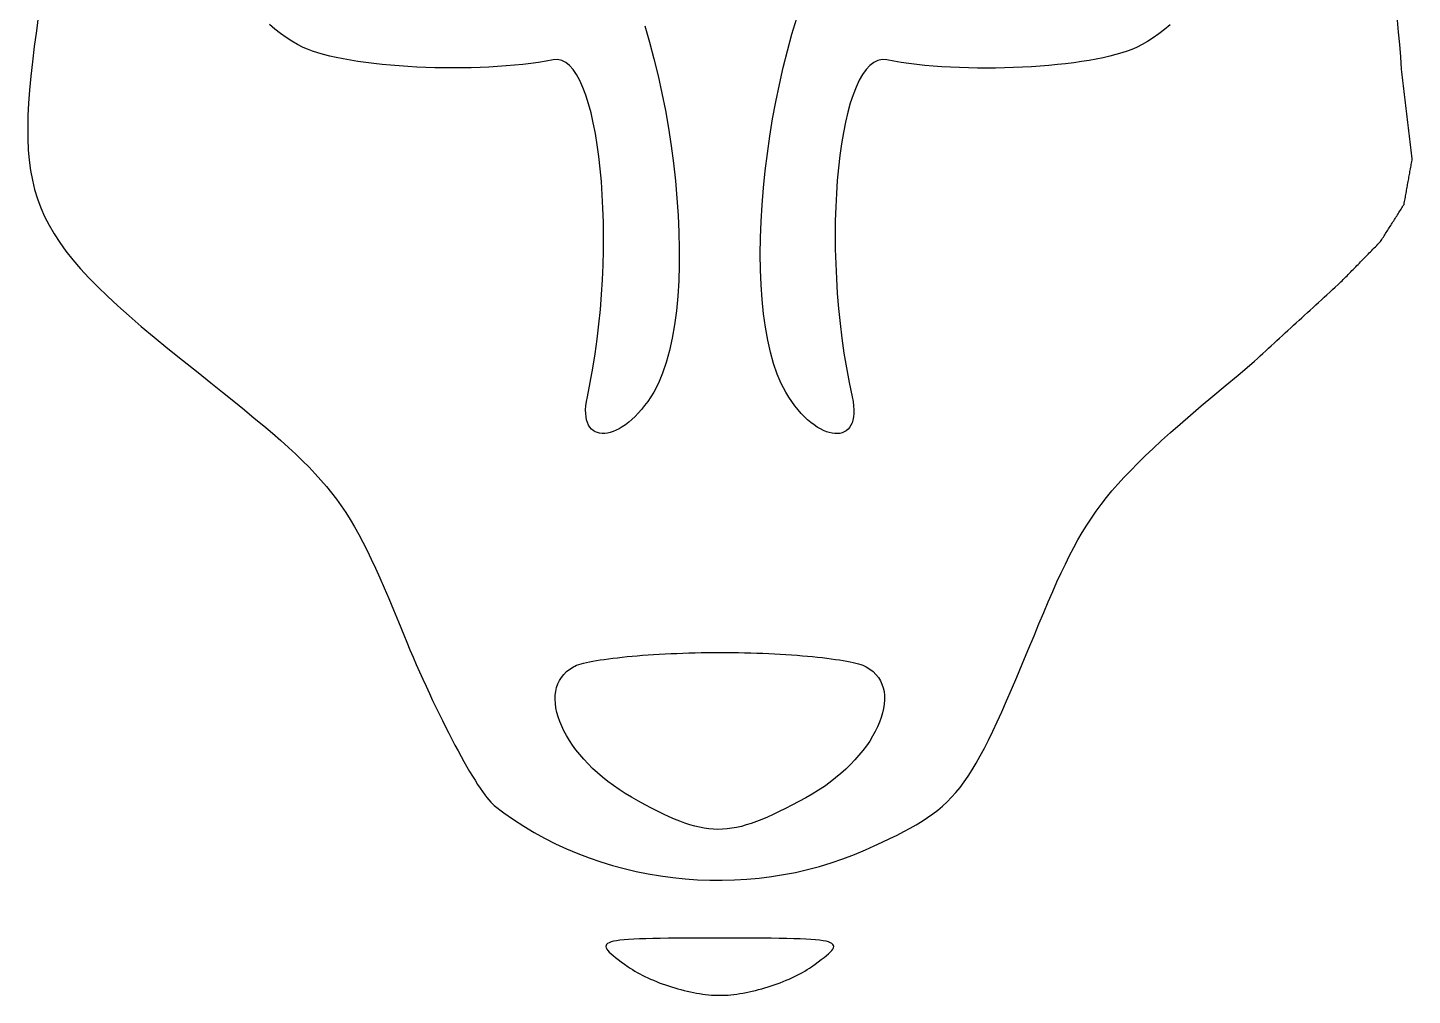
# Model space of a CAD drawing. Extents: x 36.6 to 80.1, y 112.1 to 175.2.
# Drawn here: x 36.63 to 80.12, y 112.13 to 142.52 of the extents above; entities that cross this region are included whole.
import ezdxf

# ---------------------------------------------------------------- set-up
doc = ezdxf.new("R2010")
doc.units = 0
doc.layers.add('Silkscreen', color=7, linetype='CONTINUOUS')

msp = doc.modelspace()

# ---------------------------------------------------------------- linework, layer by layer
at = {"layer": 'Silkscreen', "color": 7}
for points in [[(36.970275, 142.94553), (36.899055, 142.42576), (36.833525, 141.92372), (36.775775, 141.44655), (36.726475, 140.99285), (36.686295, 140.5612), (36.655895, 140.15018), (36.635945, 139.75838), (36.627045, 139.38439), (36.630045, 139.02679), (36.645465, 138.68417), (36.674015, 138.35512), (36.716355, 138.03821), (36.773165, 137.73203), (36.845105, 137.43519), (36.932855, 137.14624), (37.037075, 136.86379), (37.158442, 136.58641), (37.297621, 136.31271), (37.455278, 136.04125), (37.632087, 135.77063), (37.828714, 135.49943), (38.045827, 135.22624), (38.284098, 134.94964), (38.544194, 134.66823), (38.826784, 134.38057), (39.132538, 134.08527), (39.462125, 133.7809), (39.816213, 133.46606), (40.195473, 133.13932), (40.600571, 132.79928), (41.032178, 132.44453), (41.490963, 132.07363), (41.977594, 131.6852), (42.374572, 131.36943), (42.748836, 131.07034), (43.101397, 130.78665), (43.433268, 130.51707), (43.745462, 130.26029), (44.038992, 130.01503), (44.314869, 129.78001), (44.574107, 129.55393), (44.817719, 129.33551), (45.046715, 129.12345), (45.26211, 128.91645), (45.464915, 128.71324), (45.656145, 128.51251), (45.836809, 128.313), (46.007922, 128.11338), (46.170496, 127.91239), (46.325544, 127.70872), (46.474077, 127.50111), (46.617109, 127.28823), (46.755652, 127.06882), (46.890718, 126.84157), (47.023321, 126.6052), (47.154473, 126.35842), (47.285186, 126.09993), (47.416473, 125.82845), (47.549346, 125.5427), (47.684819, 125.24137), (47.823902, 124.92317), (47.96761, 124.58682), (48.116954, 124.23103), (48.272947, 123.8545), (48.436603, 123.45595), (48.534233, 123.2195), (48.633123, 122.98406), (48.733083, 122.74997), (48.833942, 122.51758), (48.935506, 122.28723), (49.037598, 122.05925), (49.140037, 121.83401), (49.242644, 121.61184), (49.345231, 121.39308), (49.447617, 121.17808), (49.549624, 120.96718), (49.651062, 120.76073), (49.751752, 120.55905), (49.851512, 120.36252), (49.950162, 120.17147), (50.047522, 119.98622), (50.143402, 119.80715), (50.237622, 119.63457), (50.330012, 119.46885), (50.420362, 119.31033), (50.508512, 119.15934), (50.594282, 119.01623), (50.677482, 118.88134), (50.757932, 118.75504), (50.835442, 118.63762), (50.909842, 118.52948), (50.980942, 118.43098), (51.048552, 118.34238), (51.112502, 118.26408), (51.172612, 118.19648), (51.228692, 118.13978), (51.280562, 118.09438), (51.579891, 117.86518), (51.888307, 117.64739), (52.205322, 117.44106), (52.530447, 117.24624), (52.863197, 117.06301), (53.20308, 116.89141), (53.549613, 116.73151), (53.902306, 116.58334), (54.260671, 116.44701), (54.62422, 116.32252), (54.992467, 116.20997), (55.364922, 116.10943), (55.741099, 116.02093), (56.120509, 115.94453), (56.502667, 115.88023), (56.887082, 115.82813), (57.273267, 115.78833), (57.660735, 115.76093), (58.048999, 115.74583), (58.437569, 115.74383), (58.82596, 115.75283), (59.213683, 115.77523), (59.600248, 115.81033), (59.985172, 115.85803), (60.367963, 115.91853), (60.748135, 115.99173), (61.125201, 116.07783), (61.498672, 116.17693), (61.868061, 116.28895), (62.23288, 116.41399), (62.592641, 116.55213), (62.946856, 116.70341), (63.21455, 116.82447), (63.46741, 116.94081), (63.706259, 117.05349), (63.931919, 117.16355), (64.145213, 117.27202), (64.346966, 117.37998), (64.537997, 117.48844), (64.719131, 117.59847), (64.89119, 117.7111), (65.054997, 117.82737), (65.211375, 117.94834), (65.361147, 118.07504), (65.505133, 118.20854), (65.644159, 118.34986), (65.779047, 118.50006), (65.910619, 118.66017), (66.039698, 118.83124), (66.167105, 119.01433), (66.293667, 119.21047), (66.420202, 119.4207), (66.547536, 119.64609), (66.676489, 119.88766), (66.807886, 120.14647), (66.942549, 120.42356), (67.081301, 120.71996), (67.224965, 121.03674), (67.374362, 121.37493), (67.530315, 121.73558), (67.693649, 122.11973), (67.865184, 122.52843), (68.045745, 122.96273), (68.236153, 123.42366), (68.391252, 123.79841), (68.539796, 124.15329), (68.682821, 124.4896), (68.82136, 124.80862), (68.956446, 125.11167), (69.089113, 125.40001), (69.220396, 125.67496), (69.351326, 125.93778), (69.48294, 126.18979), (69.616267, 126.43226), (69.752344, 126.6665), (69.892205, 126.89378), (70.036881, 127.11542), (70.187408, 127.33269), (70.344818, 127.54689), (70.510145, 127.75931), (70.684423, 127.97124), (70.868686, 128.18398), (71.063967, 128.39881), (71.2713, 128.61703), (71.491718, 128.83992), (71.726255, 129.06879), (71.975945, 129.30491), (72.241822, 129.54959), (72.524918, 129.80412), (72.826266, 130.06978), (73.146903, 130.34787), (73.48786, 130.63969), (73.850172, 130.94651), (74.234871, 131.26963), (74.642992, 131.61035), (75.075568, 131.96996), (75.162948, 132.05006), (75.250328, 132.13016), (75.337708, 132.21026), (75.425088, 132.29036), (75.512468, 132.37046), (75.599848, 132.45056), (75.687228, 132.53066), (75.774608, 132.61076), (75.861988, 132.69086), (75.949368, 132.77096), (76.036748, 132.85106), (76.124128, 132.93116), (76.211508, 133.01126), (76.298888, 133.09136), (76.386268, 133.17146), (76.473648, 133.25156), (76.561028, 133.33166), (76.648408, 133.41176), (76.735788, 133.49186), (76.823168, 133.57196), (76.910548, 133.65206), (76.997928, 133.73216), (77.085308, 133.81226), (77.172688, 133.89236), (77.260068, 133.97246), (77.347448, 134.05256), (77.434828, 134.13266), (77.522208, 134.21276), (77.609588, 134.29286), (77.696968, 134.37296), (77.784348, 134.45306), (77.871728, 134.53316), (77.910588, 134.57266), (77.949448, 134.61226), (77.988308, 134.65186), (78.027168, 134.69136), (78.066028, 134.73096), (78.104888, 134.77056), (78.143748, 134.81006), (78.182608, 134.84966), (78.221468, 134.88926), (78.260328, 134.92876), (78.299188, 134.96836), (78.338048, 135.00796), (78.376908, 135.04746), (78.415768, 135.08706), (78.454628, 135.12666), (78.493488, 135.16616), (78.532348, 135.20576), (78.571208, 135.24536), (78.610068, 135.28486), (78.648928, 135.32446), (78.687788, 135.36396), (78.726648, 135.40356), (78.765508, 135.44316), (78.804368, 135.48266), (78.843228, 135.52216), (78.882088, 135.56176), (78.920948, 135.60126), (78.959808, 135.64086), (78.998668, 135.68046), (79.037528, 135.71996), (79.076388, 135.75956), (79.115248, 135.79916), (79.138448, 135.83566), (79.161658, 135.87216), (79.184858, 135.90866), (79.208068, 135.94516), (79.231268, 135.98166), (79.254468, 136.01816), (79.277668, 136.05466), (79.300878, 136.09116), (79.324078, 136.12766), (79.347288, 136.16416), (79.370488, 136.20066), (79.393698, 136.23716), (79.416898, 136.27366), (79.440098, 136.31016), (79.463298, 136.34666), (79.486498, 136.38316), (79.509698, 136.41966), (79.532908, 136.45616), (79.556108, 136.49266), (79.579318, 136.52916), (79.602518, 136.56566), (79.625728, 136.60216), (79.648928, 136.63866), (79.672128, 136.67516), (79.695338, 136.71166), (79.718538, 136.74816), (79.741748, 136.78466), (79.764948, 136.82116), (79.788158, 136.85766), (79.811358, 136.89416), (79.834558, 136.93066), (79.857758, 136.96716), (79.865858, 137.01206), (79.873958, 137.05696), (79.882058, 137.10186), (79.890158, 137.14676), (79.898258, 137.19166), (79.906358, 137.23656), (79.914458, 137.28146), (79.922558, 137.32636), (79.930658, 137.37126), (79.938758, 137.41616), (79.946858, 137.46106), (79.954958, 137.50596), (79.963058, 137.55086), (79.971158, 137.59576), (79.979258, 137.64066), (79.987358, 137.68556), (79.995458, 137.73046), (80.003558, 137.77536), (80.011658, 137.82026), (80.019758, 137.86516), (80.027858, 137.91006), (80.035958, 137.95496), (80.044058, 137.99986), (80.052158, 138.04476), (80.060258, 138.08966), (80.068358, 138.13456), (80.076458, 138.17946), (80.084558, 138.22436), (80.092658, 138.26926), (80.100758, 138.31416), (80.108858, 138.35906), (80.116958, 138.40396), (80.106418, 138.49186), (80.095878, 138.57976), (80.085338, 138.66766), (80.074798, 138.75556), (80.064258, 138.84346), (80.053718, 138.93136), (80.043178, 139.01926), (80.032638, 139.10716), (80.022098, 139.19506), (80.011558, 139.28296), (80.001018, 139.37086), (79.990478, 139.45876), (79.979938, 139.54666), (79.969398, 139.63456), (79.958858, 139.72246), (79.948318, 139.81036), (79.937778, 139.89826), (79.927238, 139.98616), (79.916698, 140.07406), (79.906158, 140.16196), (79.895618, 140.24986), (79.885078, 140.33776), (79.874538, 140.42566), (79.863998, 140.51356), (79.853458, 140.60146), (79.842918, 140.68936), (79.832378, 140.77726), (79.821838, 140.86516), (79.811298, 140.95306), (79.800758, 141.04096), (79.790218, 141.12886), (79.779678, 141.21676), (79.752088, 141.60654), (79.721438, 141.99347), (79.687808, 142.37711), (79.651308, 142.75701)], [(72.506519, 142.61038), (72.333119, 142.46454), (72.158116, 142.32868), (71.981869, 142.20339), (71.804737, 142.08924), (71.62708, 141.98681), (71.449255, 141.89671), (71.311004, 141.83651), (71.157502, 141.77911), (70.989582, 141.72441), (70.808082, 141.67241), (70.613839, 141.62321), (70.407688, 141.57681), (70.190466, 141.53341), (69.963007, 141.49281), (69.72615, 141.45521), (69.480731, 141.42061), (69.227584, 141.38911), (68.967547, 141.36061), (68.701456, 141.33531), (68.430147, 141.31321), (68.154455, 141.29431), (67.875219, 141.27871), (67.593273, 141.26641), (67.309453, 141.25741), (67.024596, 141.25241), (66.73954, 141.25041), (66.455117, 141.25141), (66.172167, 141.25641), (65.891524, 141.26441), (65.614026, 141.27631), (65.340507, 141.29181), (65.071805, 141.31101), (64.808755, 141.33391), (64.552195, 141.36061), (64.302958, 141.39111), (64.061884, 141.42541), (63.829807, 141.46361), (63.607563, 141.50571), (63.467265, 141.51621), (63.332369, 141.49051), (63.203019, 141.42991), (63.079363, 141.33601), (62.961546, 141.21014), (62.849715, 141.05372), (62.744014, 140.8682), (62.644584, 140.655), (62.551584, 140.41552), (62.465154, 140.15119), (62.385434, 139.86344), (62.312574, 139.55367), (62.246724, 139.22333), (62.188024, 138.87381), (62.136634, 138.50655), (62.092684, 138.12297), (62.056314, 137.72448), (62.027694, 137.3125), (62.006954, 136.88846), (61.994234, 136.45378), (61.989734, 136.0099), (61.993534, 135.55819), (62.005774, 135.10012), (62.026624, 134.63708), (62.056244, 134.1705), (62.094764, 133.70181), (62.142334, 133.23242), (62.199104, 132.76375), (62.265214, 132.29723), (62.340814, 131.83427), (62.426044, 131.3763), (62.521054, 130.92473), (62.549524, 130.77843), (62.567704, 130.64215), (62.576004, 130.51585), (62.574804, 130.39952), (62.564684, 130.29313), (62.545934, 130.19663), (62.519024, 130.11003), (62.484374, 130.03333), (62.442414, 129.96643), (62.393564, 129.90933), (62.338254, 129.86193), (62.276904, 129.82433), (62.209944, 129.79633), (62.137804, 129.77803), (62.060904, 129.77003), (61.979674, 129.77096), (61.894544, 129.78146), (61.805944, 129.80146), (61.714284, 129.83106), (61.620004, 129.87016), (61.523514, 129.91876), (61.425254, 129.97676), (61.325654, 130.04416), (61.225133, 130.12096), (61.124116, 130.20706), (61.023036, 130.30256), (60.922315, 130.40731), (60.822375, 130.52129), (60.723645, 130.6445), (60.626555, 130.7769), (60.531525, 130.91848), (60.438995, 131.06919), (60.296554, 131.33993), (60.168635, 131.64072), (60.055044, 131.9698), (59.955584, 132.32542), (59.870054, 132.70583), (59.798254, 133.10927), (59.740004, 133.53401), (59.695094, 133.97828), (59.663334, 134.44034), (59.644524, 134.91842), (59.638424, 135.41079), (59.644924, 135.91569), (59.663774, 136.43135), (59.694784, 136.95604), (59.737774, 137.48801), (59.792534, 138.02549), (59.858854, 138.56674), (59.936554, 139.11001), (60.025434, 139.65355), (60.125304, 140.1956), (60.235951, 140.7344), (60.357188, 141.26822), (60.488817, 141.7953), (60.630641, 142.31387), (60.782465, 142.82221)], [(56.007803, 142.581), (56.158396, 142.06632), (56.298656, 141.54045), (56.428344, 141.00535), (56.547225, 140.46294), (56.655061, 139.91518), (56.751621, 139.36402), (56.836651, 138.81139), (56.909931, 138.25922), (56.971211, 137.70947), (57.020261, 137.16409), (57.056841, 136.625), (57.080721, 136.09415), (57.091661, 135.57351), (57.089461, 135.06498), (57.073801, 134.57053), (57.044481, 134.09209), (57.001271, 133.6316), (56.943931, 133.19102), (56.872221, 132.77227), (56.785901, 132.37732), (56.684747, 132.0081), (56.568516, 131.66654), (56.43697, 131.35459), (56.28987, 131.07421), (56.19734, 130.92348), (56.10233, 130.78191), (56.00526, 130.6495), (55.90657, 130.52629), (55.80668, 130.41232), (55.706011, 130.30757), (55.604984, 130.21217), (55.504031, 130.12607), (55.403573, 130.04937), (55.304033, 129.98197), (55.205843, 129.92397), (55.109413, 129.87537), (55.015173, 129.83627), (54.923553, 129.80667), (54.834973, 129.78667), (54.749853, 129.77617), (54.668623, 129.77523), (54.591703, 129.78323), (54.519533, 129.80153), (54.452523, 129.82943), (54.391103, 129.86713), (54.335693, 129.91453), (54.286713, 129.97163), (54.244593, 130.03853), (54.209763, 130.11533), (54.182643, 130.20193), (54.163653, 130.29843), (54.153223, 130.40481), (54.151723, 130.52113), (54.159723, 130.6474), (54.177513, 130.78367), (54.205553, 130.92995), (54.297403, 131.37327), (54.379683, 131.82396), (54.452533, 132.28056), (54.516113, 132.7416), (54.570563, 133.20563), (54.616033, 133.67118), (54.652673, 134.13678), (54.680633, 134.60096), (54.700053, 135.06227), (54.711083, 135.51925), (54.713883, 135.97042), (54.708583, 136.41432), (54.695343, 136.84948), (54.674323, 137.27445), (54.645653, 137.68776), (54.609483, 138.08795), (54.565973, 138.47354), (54.515263, 138.84309), (54.457503, 139.1951), (54.392843, 139.52814), (54.321423, 139.84074), (54.243413, 140.13142), (54.158943, 140.39873), (54.068163, 140.6412), (53.971223, 140.85737), (53.868267, 141.04575), (53.759454, 141.20492), (53.644927, 141.33338), (53.524834, 141.42968), (53.399325, 141.49238), (53.268547, 141.51998), (53.132649, 141.51098), (52.907877, 141.46898), (52.673538, 141.43078), (52.430456, 141.39658), (52.179454, 141.36608), (51.921355, 141.33938), (51.656985, 141.31648), (51.387166, 141.29728), (51.112722, 141.28178), (50.834478, 141.26988), (50.553258, 141.26188), (50.269884, 141.25688), (49.985181, 141.25588), (49.699974, 141.25788), (49.415084, 141.26288), (49.131336, 141.27188), (48.849555, 141.28418), (48.570565, 141.29978), (48.295187, 141.31868), (48.024248, 141.34078), (47.75857, 141.36608), (47.498978, 141.39438), (47.246295, 141.42588), (47.001344, 141.46048), (46.764951, 141.49798), (46.537938, 141.53858), (46.32113, 141.58198), (46.115351, 141.62838), (45.921423, 141.67758), (45.740172, 141.72958), (45.57242, 141.78438), (45.418992, 141.84178), (45.280711, 141.90198), (45.101837, 141.99258), (44.923256, 142.09554), (44.745321, 142.21014), (44.568385, 142.33586), (44.392801, 142.47214), (44.218923, 142.6184)]]:
    msp.add_lwpolyline(points, dxfattribs=at)
for points in [[(58.365237, 122.89769), (58.560589, 122.8971), (58.755558, 122.8951), (58.949852, 122.8921), (59.143175, 122.8881), (59.335232, 122.8831), (59.525728, 122.8771), (59.714367, 122.8701), (59.900856, 122.8621), (60.084899, 122.8531), (60.266201, 122.8441), (60.444467, 122.8332), (60.619401, 122.8214), (60.790711, 122.8089), (60.958098, 122.7955), (61.121271, 122.7813), (61.279933, 122.7663), (61.433788, 122.7506), (61.582542, 122.7343), (61.725901, 122.7172), (61.86357, 122.6995), (61.995252, 122.6812), (62.120654, 122.6623), (62.239479, 122.6429), (62.351434, 122.623), (62.456223, 122.6026), (62.553553, 122.5817), (62.643123, 122.5603), (62.724643, 122.5386), (62.797813, 122.5165), (62.862343, 122.4941), (62.917943, 122.4713), (62.964313, 122.4482), (63.079551, 122.3759), (63.181431, 122.2954), (63.270171, 122.2072), (63.345971, 122.1117), (63.409041, 122.00938), (63.459601, 121.90072), (63.497851, 121.78616), (63.524011, 121.66615), (63.538281, 121.54114), (63.540881, 121.41159), (63.531981, 121.27796), (63.511841, 121.14069), (63.480661, 121.00025), (63.438631, 120.85709), (63.385981, 120.71165), (63.322911, 120.56442), (63.249631, 120.41581), (63.166351, 120.26632), (63.073281, 120.11638), (62.970631, 119.96643), (62.858611, 119.81696), (62.737431, 119.66841), (62.6073, 119.52123), (62.468428, 119.37588), (62.321023, 119.23282), (62.165296, 119.09248), (62.001458, 118.95535), (61.829716, 118.82186), (61.650282, 118.69247), (61.463365, 118.56765), (61.269173, 118.44785), (61.067919, 118.3335), (60.844465, 118.21296), (60.630813, 118.10021), (60.42632, 117.99525), (60.230341, 117.89805), (60.042236, 117.80865), (59.861361, 117.72705), (59.687076, 117.65325), (59.518734, 117.58725), (59.355697, 117.52915), (59.197321, 117.47885), (59.042962, 117.43635), (58.891979, 117.40165), (58.743731, 117.37475), (58.597572, 117.35565), (58.452862, 117.34445), (58.308958, 117.34145), (58.165217, 117.34545), (58.020997, 117.35775), (57.875656, 117.37785), (57.728551, 117.40575), (57.579039, 117.44155), (57.426479, 117.48515), (57.270227, 117.53655), (57.109641, 117.59585), (56.944078, 117.66295), (56.772897, 117.73795), (56.595455, 117.82075), (56.411108, 117.91145), (56.219216, 118.00995), (56.019135, 118.11636), (55.810222, 118.23062), (55.591836, 118.35273), (55.591836, 118.3527), (55.591836, 118.35267), (55.591836, 118.35264), (55.591836, 118.35259), (55.591836, 118.35256), (55.591836, 118.35253), (55.591836, 118.3525), (55.591836, 118.35247), (55.591836, 118.35244), (55.591836, 118.3524), (55.591836, 118.35237), (55.591836, 118.35234), (55.591836, 118.35231), (55.591836, 118.35228), (55.591836, 118.35225), (55.591836, 118.35222), (55.591836, 118.35218), (55.591836, 118.35215), (55.591836, 118.35212), (55.591836, 118.35209), (55.591836, 118.35206), (55.591836, 118.35203), (55.591836, 118.35199), (55.591836, 118.35195), (55.591836, 118.35192), (55.591836, 118.35189), (55.591836, 118.35186), (55.591836, 118.35183), (55.591836, 118.35179), (55.591836, 118.35176), (55.591836, 118.35173), (55.591836, 118.3517), (55.395347, 118.46727), (55.205865, 118.58812), (55.023587, 118.71378), (54.848714, 118.84383), (54.681444, 118.97781), (54.521977, 119.11527), (54.370513, 119.25576), (54.227249, 119.39885), (54.092386, 119.54407), (53.966121, 119.69099), (53.848656, 119.83917), (53.740189, 119.98814), (53.640919, 120.13746), (53.551039, 120.28669), (53.470759, 120.43539), (53.400279, 120.58309), (53.339789, 120.72936), (53.289489, 120.87375), (53.249579, 121.01581), (53.220259, 121.15509), (53.201739, 121.29116), (53.194239, 121.42354), (53.197939, 121.55182), (53.212989, 121.67554), (53.239629, 121.79424), (53.278049, 121.90748), (53.328459, 122.0148), (53.391059, 122.11576), (53.466039, 122.20996), (53.553599, 122.29686), (53.653941, 122.37616), (53.76727, 122.44726), (53.81364, 122.47036), (53.86923, 122.49316), (53.93375, 122.51556), (54.0069, 122.53766), (54.0884, 122.55936), (54.17794, 122.58076), (54.27524, 122.60166), (54.379987, 122.62206), (54.491899, 122.64196), (54.61068, 122.66136), (54.736033, 122.68026), (54.867667, 122.69856), (55.005283, 122.71626), (55.14859, 122.73336), (55.297291, 122.74966), (55.451092, 122.76536), (55.6097, 122.78036), (55.77282, 122.79456), (55.940156, 122.80796), (56.111414, 122.82046), (56.2863, 122.83226), (56.464519, 122.84316), (56.645777, 122.85216), (56.829778, 122.86116), (57.01623, 122.86916), (57.204835, 122.87616), (57.395302, 122.88216), (57.587334, 122.88716), (57.780637, 122.89116), (57.974918, 122.89416), (58.16988, 122.89616), (58.365229, 122.89675), (58.365229, 122.89675), (58.365229, 122.89675), (58.365229, 122.89676), (58.365229, 122.89676), (58.365229, 122.89676), (58.365229, 122.89677), (58.365229, 122.89677), (58.365229, 122.89677), (58.365229, 122.89677), (58.365229, 122.89678), (58.365229, 122.89678), (58.365229, 122.89678), (58.365229, 122.89679), (58.365229, 122.89679), (58.365229, 122.89679), (58.365229, 122.89679), (58.365229, 122.8968), (58.365229, 122.8968), (58.365229, 122.8968), (58.365229, 122.89681), (58.365229, 122.89681), (58.365229, 122.89681), (58.365229, 122.89681), (58.365229, 122.89683), (58.365229, 122.89683), (58.365229, 122.89683), (58.365229, 122.89684), (58.365229, 122.89684), (58.365229, 122.89684), (58.365229, 122.89684), (58.365229, 122.89685)], [(58.365237, 113.92396), (57.998488, 113.92386), (57.654462, 113.92348), (57.332674, 113.92267), (57.032635, 113.92167), (56.75386, 113.91967), (56.495861, 113.91667), (56.258152, 113.91267), (56.040244, 113.90767), (55.841651, 113.90167), (55.661886, 113.89367), (55.500463, 113.88467), (55.356894, 113.87307), (55.230691, 113.85947), (55.121368, 113.84377), (55.028438, 113.82587), (54.951418, 113.80557), (54.889808, 113.78267), (54.843138, 113.75707), (54.810918, 113.72847), (54.792648, 113.69697), (54.787848, 113.66227), (54.796048, 113.62427), (54.816718, 113.58277), (54.849408, 113.53767), (54.893628, 113.48877), (54.948878, 113.43587), (55.014678, 113.37897), (55.090538, 113.31787), (55.175968, 113.25237), (55.270498, 113.18227), (55.373622, 113.10747), (55.484857, 113.02777), (55.551577, 112.98177), (55.621647, 112.93627), (55.694877, 112.89137), (55.771087, 112.84717), (55.850087, 112.80377), (55.931707, 112.76117), (56.015747, 112.71947), (56.102027, 112.67867), (56.190367, 112.63887), (56.280587, 112.60007), (56.372487, 112.56247), (56.465887, 112.52597), (56.560617, 112.49067), (56.656467, 112.45667), (56.753267, 112.42397), (56.850837, 112.39267), (56.948987, 112.36287), (57.047527, 112.33457), (57.146277, 112.30777), (57.245057, 112.28267), (57.343677, 112.25927), (57.441957, 112.23757), (57.539707, 112.21767), (57.636747, 112.19957), (57.732887, 112.18347), (57.827947, 112.16927), (57.921747, 112.15717), (58.014087, 112.14667), (58.104797, 112.13867), (58.193687, 112.13367), (58.280577, 112.13067), (58.365277, 112.12967), (58.449967, 112.13067), (58.536847, 112.13367), (58.625737, 112.13867), (58.716447, 112.14667), (58.808787, 112.15717), (58.902587, 112.16927), (58.997647, 112.18347), (59.093787, 112.19957), (59.190827, 112.21767), (59.288577, 112.23757), (59.386857, 112.25927), (59.485477, 112.28267), (59.584257, 112.30777), (59.683007, 112.33457), (59.781547, 112.36287), (59.879697, 112.39267), (59.977267, 112.42397), (60.074067, 112.45667), (60.169917, 112.49067), (60.264627, 112.52597), (60.358027, 112.56247), (60.449927, 112.60007), (60.540147, 112.63887), (60.628487, 112.67867), (60.714767, 112.71947), (60.798807, 112.76117), (60.880427, 112.80377), (60.959427, 112.84717), (61.035637, 112.89137), (61.108867, 112.93627), (61.178937, 112.98177), (61.245647, 113.02777), (61.356882, 113.10747), (61.460006, 113.18227), (61.554536, 113.25237), (61.639966, 113.31787), (61.715826, 113.37907), (61.781626, 113.43597), (61.836876, 113.48887), (61.881096, 113.53777), (61.913786, 113.58287), (61.934466, 113.62437), (61.942666, 113.66237), (61.937866, 113.69707), (61.919596, 113.72857), (61.887376, 113.75717), (61.840706, 113.78277), (61.779096, 113.80567), (61.702076, 113.82597), (61.609146, 113.84387), (61.499822, 113.85957), (61.37362, 113.87317), (61.23005, 113.88477), (61.068626, 113.89377), (60.888862, 113.90177), (60.69027, 113.90777), (60.472364, 113.91277), (60.234655, 113.91677), (59.976656, 113.91977), (59.697883, 113.92177), (59.397846, 113.92277), (59.076059, 113.92359), (58.732035, 113.92397)]]:
    msp.add_lwpolyline(points, close=True, dxfattribs=at)

doc.saveas('drawing.dxf')
